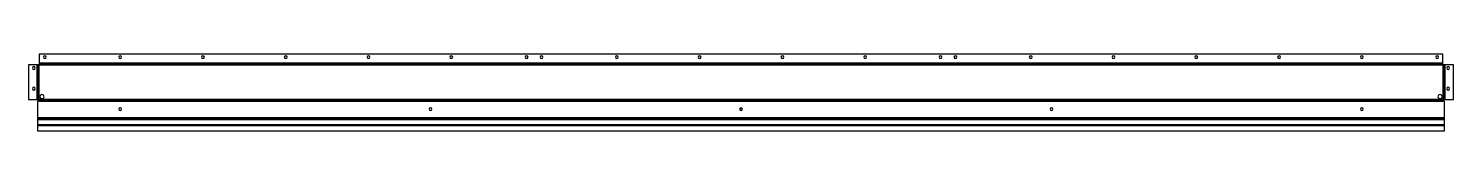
# Model space of a CAD drawing. Header units: millimetres. Extents: x -11 to 1711, y 0 to 93.
import ezdxf

# ---------------------------------------------------------------- set-up
doc = ezdxf.new("R2010")
doc.units = ezdxf.units.MM

msp = doc.modelspace()

# ---------------------------------------------------------------- linework, layer by layer
at = {"layer": 'BEND'}
for p, q in [((0.9, 79.9), (0.9, 37.9)), ((1698, 81.1), (2, 81.1)), ((1699.1, 37.9), (1699.1, 79.9)), ((1698, 36.8), (2, 36.8)), ((1700, 14.5), (0, 14.5)), ((1700, 6.7), (0, 6.7))]:
    msp.add_line(p, q, dxfattribs=at)
at = {"layer": 'BEND_EXTENT'}
for p, q in [((-0.3, 37.9), (-0.3, 79.9)), ((2, 82.2), (1698, 82.2)), ((1700.3, 79.9), (1700.3, 37.9)), ((2, 35.7), (1698, 35.7)), ((1700, 15.7), (0, 15.7)), ((1700, 13.4), (0, 13.4)), ((1700, 7.4), (0, 7.4)), ((1700, 6), (0, 6))]:
    msp.add_line(p, q, dxfattribs=at)
msp.add_lwpolyline([(1698, 37.9), (2, 37.9), (2, 79.9), (1698, 79.9)], close=True, dxfattribs=at)
at = {"layer": 'INTERIOR_PROFILES', "extrusion": (0, 0, -1)}
for centre, radius in [((-9, 89.2), 1.7), ((-100, 89.2), 1.7), ((-200, 89.2), 1.7), ((-300, 89.2), 1.7), ((-400, 89.2), 1.7), ((-500, 89.2), 1.7), ((-591, 89.2), 1.7), ((-609, 89.2), 1.7), ((-700, 89.2), 1.7), ((-800, 89.2), 1.7), ((-900, 89.2), 1.7), ((-1000, 89.2), 1.7), ((-1091, 89.2), 1.7), ((-1109, 89.2), 1.7), ((-1200, 89.2), 1.7), ((-1300, 89.2), 1.7), ((-1400, 89.2), 1.7), ((-1500, 89.2), 1.7), ((-1600, 89.2), 1.7), ((-1691, 89.2), 1.7), ((4.3, 75.9), 1.7), ((-1704.3, 75.9), 1.7), ((4.3, 50.9), 1.7), ((-1704.3, 50.9), 1.7), ((-5.5, 41.4), 2.5), ((-1694.5, 41.4), 2.5), ((-100, 26.2), 1.7), ((-475, 26.2), 1.7), ((-850, 26.2), 1.7), ((-1225, 26.2), 1.7), ((-1600, 26.2), 1.7)]:
    msp.add_circle(centre, radius, dxfattribs=at)
at = {"layer": 'OUTER_PROFILES'}
msp.add_lwpolyline([(-10.8, 37.9), (2, 37.9), (2, 35.7), (0, 35.7), (0, 0), (1700, 0), (1700, 35.7), (1698, 35.7), (1698, 37.9), (1710.8, 37.9), (1710.8, 79.9), (1698, 79.9), (1698, 92.7), (2, 92.7), (2, 79.9), (-10.8, 79.9)], close=True, dxfattribs=at)

doc.saveas('drawing.dxf')
